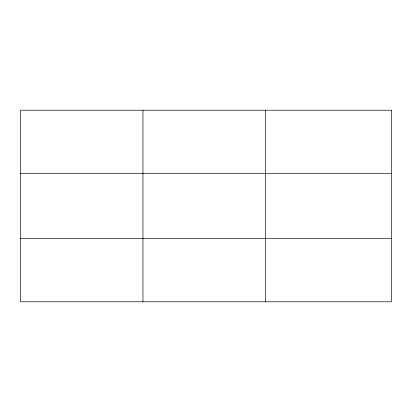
<?xml version="1.0" encoding="UTF-8"?>
<svg xmlns="http://www.w3.org/2000/svg" width="412" height="412" viewBox="0 0 412 412"><rect width="100%" height="100%" fill="white"/><g stroke="black" fill="none" stroke-linecap="round" stroke-linejoin="round"><path stroke-width="0.62" d="M142.964 110.21L142.964 301.79M265.328 110.21L265.328 301.79M20.6 173.431L391.4 173.431M20.6 238.569L391.4 238.569M391.4 110.21L391.4 301.79L20.6 301.79L20.6 110.21L391.4 110.21"/></g></svg>
